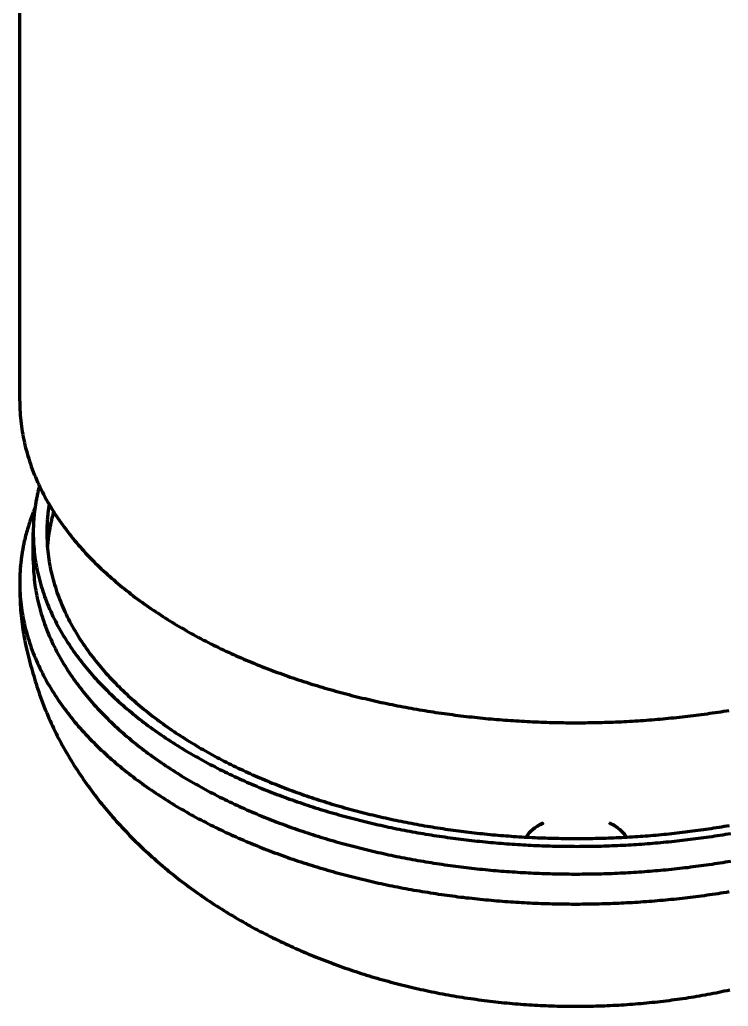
# Model space of a CAD drawing. Header units: millimetres. Extents: x 0 to 420, y 0 to 297.
# Drawn here: x 122.19 to 147.02, y 79.7 to 114.25 of the extents above; entities that cross this region are included whole.
import ezdxf

# ---------------------------------------------------------------- set-up
doc = ezdxf.new("R2010")
doc.units = ezdxf.units.MM
doc.layers.add('01-VISIBLE', color=7, linetype='CONTINUOUS', lineweight=70)

msp = doc.modelspace()

# ---------------------------------------------------------------- linework, layer by layer
at = {"layer": '01-VISIBLE'}
for p, q in [((122.192, 100.887), (122.192, 174.371)), ((122.667, 95.314), (122.667, 96.284))]:
    msp.add_line(p, q, dxfattribs=at)
for points in [[(122.192, 100.887), (122.193, 100.789), (122.195, 100.692), (122.199, 100.595), (122.204, 100.498), (122.21, 100.4), (122.218, 100.303), (122.228, 100.207), (122.239, 100.11), (122.251, 100.013), (122.265, 99.917), (122.28, 99.821), (122.296, 99.725), (122.314, 99.629), (122.333, 99.534), (122.354, 99.439), (122.376, 99.344), (122.399, 99.25), (122.424, 99.155), (122.45, 99.062), (122.477, 98.968), (122.506, 98.875), (122.536, 98.783), (122.567, 98.69), (122.599, 98.599), (122.633, 98.507), (122.667, 98.416), (122.703, 98.326), (122.74, 98.236), (122.778, 98.146), (122.818, 98.057), (122.858, 97.969), (122.9, 97.881), (122.942, 97.793), (122.986, 97.706), (123.031, 97.62), (123.077, 97.534), (123.123, 97.449), (123.171, 97.364), (123.22, 97.28), (123.27, 97.196), (123.32, 97.113), (123.372, 97.03), (123.424, 96.948), (123.477, 96.867), (123.531, 96.786), (123.586, 96.706), (123.642, 96.626), (123.699, 96.547), (123.756, 96.468), (123.815, 96.39), (123.874, 96.313), (123.933, 96.236), (123.994, 96.16), (124.055, 96.084), (124.117, 96.009), (124.18, 95.935), (124.243, 95.861), (124.307, 95.788), (124.371, 95.715), (124.437, 95.643), (124.502, 95.571), (124.569, 95.5), (124.636, 95.429), (124.704, 95.359), (124.772, 95.29), (124.841, 95.221), (124.91, 95.153), (124.98, 95.085), (125.051, 95.018), (125.122, 94.952), (125.193, 94.886), (125.265, 94.82), (125.338, 94.755), (125.41, 94.691), (125.484, 94.627), (125.558, 94.564), (125.632, 94.501), (125.707, 94.439), (125.782, 94.377), (125.858, 94.316), (125.934, 94.255), (126.01, 94.195), (126.087, 94.135), (126.165, 94.076), (126.242, 94.017), (126.32, 93.959), (126.399, 93.902), (126.478, 93.845), (126.557, 93.788), (126.636, 93.732), (126.716, 93.676), (126.796, 93.621), (126.877, 93.566), (126.958, 93.512), (127.039, 93.459), (127.12, 93.405), (127.202, 93.353), (127.284, 93.3), (127.366, 93.248), (127.449, 93.197), (127.532, 93.146), (127.615, 93.096), (127.699, 93.046), (127.782, 92.996), (127.866, 92.947), (127.951, 92.899), (128.035, 92.85), (128.12, 92.803), (128.205, 92.755), (128.29, 92.708), (128.376, 92.662), (128.462, 92.616), (128.548, 92.57), (128.634, 92.525), (128.72, 92.481), (128.807, 92.436), (128.894, 92.392), (128.981, 92.349), (129.068, 92.306), (129.156, 92.263), (129.243, 92.221), (129.331, 92.179), (129.419, 92.138), (129.507, 92.097), (129.596, 92.056), (129.685, 92.016), (129.773, 91.976), (129.862, 91.937), (129.951, 91.898), (130.041, 91.859), (130.13, 91.821), (130.22, 91.783), (130.31, 91.745), (130.4, 91.708), (130.49, 91.671), (130.58, 91.635), (130.67, 91.599), (130.761, 91.563), (130.852, 91.528), (130.943, 91.493), (131.034, 91.459), (131.125, 91.425), (131.216, 91.391), (131.307, 91.358), (131.399, 91.324), (131.491, 91.292), (131.582, 91.259), (131.674, 91.228), (131.766, 91.196), (131.858, 91.165), (131.951, 91.134), (132.043, 91.103), (132.136, 91.073), (132.228, 91.043), (132.321, 91.014), (132.414, 90.984), (132.507, 90.955), (132.6, 90.927), (132.693, 90.899), (132.786, 90.871), (132.879, 90.844), (132.973, 90.816), (133.066, 90.79), (133.16, 90.763), (133.254, 90.737), (133.348, 90.711), (133.442, 90.686), (133.536, 90.66), (133.63, 90.636), (133.724, 90.611), (133.818, 90.587), (133.912, 90.563), (134.007, 90.539), (134.101, 90.516), (134.196, 90.493), (134.291, 90.471), (134.385, 90.448), (134.48, 90.427), (134.575, 90.405), (134.67, 90.384), (134.765, 90.363), (134.86, 90.342), (134.955, 90.321), (135.05, 90.301), (135.146, 90.282), (135.241, 90.262), (135.337, 90.243), (135.432, 90.224), (135.528, 90.206), (135.623, 90.187), (135.719, 90.169), (135.814, 90.152), (135.91, 90.135), (136.006, 90.117), (136.102, 90.101), (136.198, 90.084), (136.294, 90.068), (136.39, 90.052), (136.486, 90.037), (136.582, 90.022), (136.678, 90.007), (136.774, 89.992), (136.871, 89.978), (136.967, 89.964), (137.063, 89.95), (137.16, 89.937), (137.256, 89.923), (137.353, 89.911), (137.449, 89.898), (137.546, 89.886), (137.642, 89.874), (137.739, 89.862), (137.835, 89.851), (137.932, 89.84), (138.029, 89.829), (138.125, 89.818), (138.222, 89.808), (138.319, 89.798), (138.416, 89.788), (138.513, 89.779), (138.61, 89.77), (138.707, 89.761), (138.804, 89.752), (138.9, 89.744), (138.997, 89.736), (139.094, 89.729), (139.192, 89.721), (139.289, 89.714), (139.386, 89.707), (139.483, 89.701), (139.58, 89.694), (139.677, 89.689), (139.774, 89.683), (139.871, 89.677), (139.968, 89.672), (140.066, 89.667), (140.163, 89.663), (140.26, 89.659), (140.357, 89.655), (140.455, 89.651), (140.552, 89.648), (140.649, 89.644), (140.746, 89.641), (140.844, 89.639), (140.941, 89.637), (141.038, 89.635), (141.135, 89.633), (141.233, 89.631), (141.33, 89.63), (141.427, 89.629), (141.525, 89.629), (141.622, 89.628), (141.719, 89.628), (141.817, 89.628), (141.914, 89.629), (142.011, 89.63), (142.109, 89.631), (142.206, 89.632), (142.303, 89.634), (142.401, 89.636), (142.498, 89.638), (142.595, 89.64), (142.692, 89.643), (142.79, 89.646), (142.887, 89.649), (142.984, 89.653), (143.081, 89.657), (143.179, 89.661), (143.276, 89.665), (143.373, 89.67), (143.47, 89.675), (143.567, 89.68), (143.665, 89.686), (143.762, 89.692), (143.859, 89.698), (143.956, 89.704), (144.053, 89.711), (144.15, 89.718), (144.247, 89.725), (144.344, 89.733), (144.441, 89.741), (144.538, 89.749), (144.635, 89.757), (144.732, 89.766), (144.829, 89.775), (144.926, 89.784), (145.023, 89.794), (145.119, 89.803), (145.216, 89.814), (145.313, 89.824), (145.41, 89.835), (145.506, 89.846), (145.603, 89.857), (145.7, 89.869), (145.796, 89.88), (145.893, 89.893), (145.989, 89.905), (146.086, 89.918), (146.182, 89.931), (146.279, 89.944), (146.375, 89.958), (146.471, 89.972), (146.568, 89.986), (146.664, 90), (146.76, 90.015), (146.856, 90.03), (146.952, 90.046), (147.048, 90.061)], [(122.88, 97.922), (122.87, 97.883), (122.86, 97.844), (122.85, 97.805), (122.841, 97.766), (122.832, 97.726), (122.823, 97.687), (122.814, 97.647), (122.806, 97.608), (122.798, 97.568), (122.79, 97.529), (122.782, 97.489), (122.775, 97.449), (122.767, 97.409), (122.76, 97.37), (122.754, 97.33), (122.747, 97.29), (122.741, 97.25), (122.735, 97.21), (122.729, 97.17), (122.724, 97.13), (122.718, 97.09), (122.713, 97.05), (122.709, 97.01), (122.704, 96.969), (122.7, 96.929), (122.696, 96.889), (122.692, 96.849), (122.689, 96.808), (122.686, 96.768), (122.683, 96.728), (122.68, 96.687), (122.678, 96.647), (122.675, 96.607), (122.673, 96.566), (122.672, 96.526), (122.67, 96.486), (122.669, 96.445), (122.668, 96.405), (122.668, 96.364), (122.667, 96.324), (122.667, 96.284)], [(122.728, 97.158), (122.712, 97.121), (122.697, 97.084), (122.682, 97.047), (122.668, 97.009), (122.653, 96.972), (122.639, 96.934), (122.625, 96.897), (122.611, 96.859), (122.597, 96.821), (122.584, 96.783), (122.57, 96.745), (122.557, 96.707), (122.545, 96.669), (122.532, 96.631), (122.52, 96.593), (122.507, 96.555), (122.495, 96.516), (122.484, 96.478), (122.472, 96.439), (122.461, 96.401), (122.45, 96.362), (122.439, 96.324), (122.428, 96.285), (122.418, 96.246), (122.408, 96.207), (122.398, 96.168), (122.388, 96.129), (122.378, 96.09), (122.369, 96.051), (122.36, 96.012), (122.351, 95.973), (122.342, 95.934), (122.334, 95.894), (122.326, 95.855), (122.318, 95.816), (122.31, 95.776), (122.303, 95.737), (122.296, 95.697), (122.289, 95.658), (122.282, 95.618), (122.275, 95.578), (122.269, 95.539), (122.263, 95.499), (122.257, 95.459), (122.252, 95.419), (122.247, 95.38), (122.242, 95.34), (122.237, 95.3), (122.232, 95.26), (122.228, 95.22), (122.224, 95.18), (122.22, 95.14), (122.216, 95.1), (122.213, 95.06), (122.21, 95.02), (122.207, 94.98), (122.204, 94.94), (122.202, 94.9), (122.2, 94.86), (122.198, 94.819), (122.197, 94.779), (122.195, 94.739), (122.194, 94.699), (122.193, 94.659), (122.193, 94.619), (122.192, 94.578), (122.192, 94.538)], [(123.222, 97.276), (123.215, 97.235), (123.209, 97.194), (123.203, 97.153), (123.198, 97.112), (123.192, 97.071), (123.187, 97.029), (123.182, 96.988), (123.178, 96.947), (123.173, 96.906), (123.169, 96.864), (123.166, 96.823), (123.162, 96.781), (123.159, 96.74), (123.156, 96.699), (123.153, 96.657), (123.151, 96.616), (123.149, 96.574), (123.147, 96.533), (123.146, 96.491), (123.144, 96.45), (123.143, 96.408), (123.143, 96.367), (123.142, 96.325), (123.142, 96.284)], [(123.379, 97.019), (123.368, 96.981), (123.358, 96.942), (123.347, 96.903), (123.337, 96.864), (123.328, 96.826), (123.318, 96.787), (123.309, 96.748), (123.3, 96.709), (123.291, 96.67), (123.283, 96.63), (123.274, 96.591), (123.266, 96.552), (123.259, 96.513), (123.251, 96.473), (123.244, 96.434), (123.237, 96.395), (123.23, 96.355), (123.223, 96.316), (123.217, 96.276), (123.211, 96.236), (123.205, 96.197), (123.2, 96.157), (123.194, 96.117), (123.189, 96.078), (123.185, 96.038), (123.18, 95.998), (123.176, 95.958), (123.172, 95.918), (123.168, 95.879), (123.164, 95.839), (123.161, 95.799)], [(122.667, 96.284), (122.668, 96.189), (122.67, 96.094), (122.673, 95.999), (122.678, 95.904), (122.685, 95.809), (122.693, 95.715), (122.702, 95.62), (122.712, 95.526), (122.724, 95.432), (122.738, 95.338), (122.753, 95.244), (122.769, 95.15), (122.786, 95.057), (122.805, 94.964), (122.825, 94.871), (122.846, 94.779), (122.869, 94.686), (122.893, 94.595), (122.919, 94.503), (122.945, 94.412), (122.973, 94.321), (123.002, 94.231), (123.033, 94.141), (123.064, 94.051), (123.097, 93.962), (123.131, 93.874), (123.166, 93.785), (123.202, 93.697), (123.239, 93.61), (123.278, 93.523), (123.317, 93.437), (123.358, 93.351), (123.399, 93.266), (123.442, 93.181), (123.485, 93.097), (123.53, 93.013), (123.576, 92.93), (123.622, 92.847), (123.67, 92.765), (123.718, 92.683), (123.768, 92.602), (123.818, 92.521), (123.869, 92.441), (123.921, 92.362), (123.974, 92.283), (124.027, 92.205), (124.082, 92.127), (124.137, 92.05), (124.193, 91.973), (124.25, 91.897), (124.308, 91.821), (124.366, 91.747), (124.425, 91.672), (124.485, 91.598), (124.545, 91.525), (124.606, 91.452), (124.668, 91.38), (124.73, 91.309), (124.793, 91.238), (124.857, 91.167), (124.921, 91.097), (124.986, 91.028), (125.052, 90.959), (125.118, 90.891), (125.184, 90.823), (125.251, 90.756), (125.319, 90.69), (125.387, 90.624), (125.456, 90.558), (125.525, 90.493), (125.595, 90.429), (125.665, 90.365), (125.736, 90.302), (125.807, 90.239), (125.879, 90.176), (125.951, 90.115), (126.023, 90.053), (126.096, 89.993), (126.17, 89.933), (126.244, 89.873), (126.318, 89.814), (126.392, 89.755), (126.467, 89.697), (126.543, 89.639), (126.619, 89.582), (126.695, 89.525), (126.771, 89.469), (126.848, 89.413), (126.925, 89.358), (127.003, 89.303), (127.081, 89.249), (127.159, 89.195), (127.238, 89.142), (127.316, 89.089), (127.396, 89.036), (127.475, 88.985), (127.555, 88.933), (127.635, 88.882), (127.715, 88.831), (127.796, 88.781), (127.877, 88.732), (127.958, 88.683), (128.04, 88.634), (128.121, 88.585), (128.203, 88.538), (128.286, 88.49), (128.368, 88.443), (128.451, 88.397), (128.534, 88.35), (128.617, 88.305), (128.7, 88.259), (128.784, 88.214), (128.868, 88.17), (128.952, 88.126), (129.036, 88.082), (129.121, 88.039), (129.206, 87.996), (129.291, 87.954), (129.376, 87.912), (129.461, 87.87), (129.547, 87.829), (129.632, 87.788), (129.718, 87.748), (129.804, 87.708), (129.891, 87.668), (129.977, 87.629), (130.064, 87.59), (130.15, 87.552), (130.237, 87.514), (130.325, 87.476), (130.412, 87.438), (130.499, 87.402), (130.587, 87.365), (130.675, 87.329), (130.763, 87.293), (130.851, 87.257), (130.939, 87.222), (131.027, 87.188), (131.116, 87.153), (131.204, 87.119), (131.293, 87.086), (131.382, 87.052), (131.471, 87.019), (131.56, 86.987), (131.65, 86.954), (131.739, 86.923), (131.829, 86.891), (131.918, 86.86), (132.008, 86.829), (132.098, 86.798), (132.188, 86.768), (132.278, 86.738), (132.368, 86.709), (132.459, 86.68), (132.549, 86.651), (132.64, 86.623), (132.73, 86.594), (132.821, 86.567), (132.912, 86.539), (133.003, 86.512), (133.094, 86.485), (133.185, 86.459), (133.277, 86.433), (133.368, 86.407), (133.459, 86.381), (133.551, 86.356), (133.643, 86.331), (133.734, 86.307), (133.826, 86.282), (133.918, 86.258), (134.01, 86.235), (134.102, 86.211), (134.194, 86.189), (134.286, 86.166), (134.379, 86.143), (134.471, 86.121), (134.563, 86.1), (134.656, 86.078), (134.748, 86.057), (134.841, 86.036), (134.934, 86.016), (135.027, 85.996), (135.119, 85.976), (135.212, 85.956), (135.305, 85.937), (135.398, 85.918), (135.491, 85.899), (135.584, 85.881), (135.678, 85.863), (135.771, 85.845), (135.864, 85.828), (135.958, 85.81), (136.051, 85.793), (136.145, 85.777), (136.238, 85.761), (136.332, 85.744), (136.425, 85.729), (136.519, 85.713), (136.613, 85.698), (136.706, 85.683), (136.8, 85.669), (136.894, 85.655), (136.988, 85.641), (137.082, 85.627), (137.176, 85.613), (137.27, 85.6), (137.364, 85.587), (137.458, 85.575), (137.552, 85.563), (137.647, 85.551), (137.741, 85.539), (137.835, 85.528), (137.929, 85.516), (138.024, 85.506), (138.118, 85.495), (138.212, 85.485), (138.307, 85.475), (138.401, 85.465), (138.496, 85.456), (138.59, 85.446), (138.685, 85.438), (138.779, 85.429), (138.874, 85.421), (138.968, 85.413), (139.063, 85.405), (139.158, 85.397), (139.252, 85.39), (139.347, 85.383), (139.442, 85.377), (139.537, 85.37), (139.631, 85.364), (139.726, 85.358), (139.821, 85.353), (139.916, 85.347), (140.01, 85.342), (140.105, 85.338), (140.2, 85.333), (140.295, 85.329), (140.39, 85.325), (140.485, 85.322), (140.58, 85.318), (140.674, 85.315), (140.769, 85.312), (140.864, 85.31), (140.959, 85.308), (141.054, 85.306), (141.149, 85.304), (141.244, 85.303), (141.339, 85.301), (141.434, 85.3), (141.529, 85.3), (141.624, 85.3), (141.719, 85.299), (141.814, 85.3), (141.909, 85.3), (142.004, 85.301), (142.098, 85.302), (142.193, 85.303), (142.288, 85.305), (142.383, 85.307), (142.478, 85.309), (142.573, 85.311), (142.668, 85.314), (142.763, 85.317), (142.858, 85.32), (142.953, 85.324), (143.048, 85.327), (143.142, 85.331), (143.237, 85.336), (143.332, 85.34), (143.427, 85.345), (143.522, 85.35), (143.616, 85.356), (143.711, 85.362), (143.806, 85.367), (143.901, 85.374), (143.995, 85.38), (144.09, 85.387), (144.185, 85.394), (144.279, 85.402), (144.374, 85.409), (144.469, 85.417), (144.563, 85.425), (144.658, 85.434), (144.752, 85.443), (144.847, 85.452), (144.941, 85.461), (145.036, 85.47), (145.13, 85.48), (145.225, 85.49), (145.319, 85.501), (145.413, 85.512), (145.508, 85.523), (145.602, 85.534), (145.696, 85.546), (145.79, 85.557), (145.885, 85.57), (145.979, 85.582), (146.073, 85.595), (146.167, 85.608), (146.261, 85.621), (146.355, 85.634), (146.449, 85.648), (146.543, 85.662), (146.636, 85.677), (146.73, 85.692), (146.824, 85.707), (146.918, 85.722), (147.011, 85.738), (147.105, 85.753)], [(123.142, 96.284), (123.143, 96.191), (123.145, 96.098), (123.148, 96.006), (123.153, 95.913), (123.159, 95.821), (123.167, 95.729), (123.176, 95.637), (123.186, 95.545), (123.198, 95.453), (123.211, 95.361), (123.225, 95.27), (123.241, 95.179), (123.258, 95.088), (123.276, 94.997), (123.296, 94.906), (123.317, 94.816), (123.339, 94.726), (123.363, 94.637), (123.387, 94.548), (123.413, 94.459), (123.441, 94.37), (123.469, 94.282), (123.498, 94.194), (123.529, 94.107), (123.561, 94.02), (123.594, 93.934), (123.628, 93.848), (123.664, 93.762), (123.7, 93.677), (123.737, 93.592), (123.776, 93.508), (123.815, 93.424), (123.856, 93.341), (123.897, 93.258), (123.94, 93.176), (123.984, 93.095), (124.028, 93.013), (124.073, 92.933), (124.12, 92.853), (124.167, 92.773), (124.215, 92.694), (124.264, 92.615), (124.314, 92.537), (124.365, 92.46), (124.416, 92.383), (124.469, 92.307), (124.522, 92.231), (124.575, 92.155), (124.63, 92.081), (124.686, 92.007), (124.742, 91.933), (124.798, 91.86), (124.856, 91.787), (124.914, 91.715), (124.973, 91.644), (125.033, 91.573), (125.093, 91.503), (125.154, 91.433), (125.215, 91.364), (125.277, 91.295), (125.34, 91.227), (125.403, 91.159), (125.467, 91.092), (125.531, 91.026), (125.596, 90.96), (125.662, 90.894), (125.728, 90.829), (125.794, 90.765), (125.861, 90.701), (125.929, 90.638), (125.997, 90.575), (126.065, 90.513), (126.134, 90.451), (126.204, 90.39), (126.274, 90.329), (126.344, 90.269), (126.415, 90.209), (126.486, 90.15), (126.557, 90.091), (126.629, 90.033), (126.702, 89.975), (126.774, 89.918), (126.848, 89.861), (126.921, 89.805), (126.995, 89.749), (127.069, 89.694), (127.144, 89.639), (127.219, 89.585), (127.294, 89.531), (127.37, 89.477), (127.446, 89.424), (127.522, 89.372), (127.598, 89.32), (127.675, 89.268), (127.753, 89.217), (127.83, 89.167), (127.908, 89.117), (127.986, 89.067), (128.064, 89.018), (128.143, 88.969), (128.222, 88.92), (128.301, 88.872), (128.38, 88.825), (128.46, 88.778), (128.54, 88.731), (128.62, 88.685), (128.701, 88.639), (128.781, 88.593), (128.862, 88.548), (128.943, 88.504), (129.025, 88.46), (129.106, 88.416), (129.188, 88.373), (129.27, 88.33), (129.352, 88.287), (129.435, 88.245), (129.517, 88.203), (129.6, 88.162), (129.683, 88.121), (129.766, 88.08), (129.85, 88.04), (129.933, 88), (130.017, 87.961), (130.101, 87.922), (130.185, 87.883), (130.27, 87.845), (130.354, 87.807), (130.439, 87.77), (130.523, 87.732), (130.608, 87.696), (130.693, 87.659), (130.779, 87.623), (130.864, 87.588), (130.95, 87.552), (131.035, 87.517), (131.121, 87.483), (131.207, 87.449), (131.294, 87.415), (131.38, 87.381), (131.466, 87.348), (131.553, 87.315), (131.639, 87.283), (131.726, 87.251), (131.813, 87.219), (131.9, 87.187), (131.988, 87.156), (132.075, 87.125), (132.162, 87.095), (132.25, 87.065), (132.337, 87.035), (132.425, 87.006), (132.513, 86.977), (132.601, 86.948), (132.689, 86.92), (132.777, 86.892), (132.866, 86.864), (132.954, 86.836), (133.043, 86.809), (133.131, 86.782), (133.22, 86.756), (133.309, 86.73), (133.398, 86.704), (133.487, 86.678), (133.576, 86.653), (133.665, 86.628), (133.754, 86.604), (133.844, 86.58), (133.933, 86.556), (134.022, 86.532), (134.112, 86.509), (134.202, 86.486), (134.291, 86.463), (134.381, 86.441), (134.471, 86.418), (134.561, 86.397), (134.651, 86.375), (134.741, 86.354), (134.832, 86.333), (134.922, 86.313), (135.012, 86.292), (135.102, 86.272), (135.193, 86.253), (135.283, 86.233), (135.374, 86.214), (135.465, 86.195), (135.555, 86.177), (135.646, 86.159), (135.737, 86.141), (135.828, 86.123), (135.919, 86.106), (136.01, 86.089), (136.101, 86.072), (136.192, 86.055), (136.283, 86.039), (136.374, 86.023), (136.465, 86.008), (136.557, 85.992), (136.648, 85.977), (136.74, 85.962), (136.831, 85.948), (136.922, 85.934), (137.014, 85.92), (137.106, 85.906), (137.197, 85.893), (137.289, 85.88), (137.38, 85.867), (137.472, 85.855), (137.564, 85.842), (137.656, 85.83), (137.748, 85.819), (137.839, 85.807), (137.931, 85.796), (138.023, 85.785), (138.115, 85.775), (138.207, 85.764), (138.299, 85.754), (138.391, 85.745), (138.483, 85.735), (138.576, 85.726), (138.668, 85.717), (138.76, 85.708), (138.852, 85.7), (138.944, 85.692), (139.036, 85.684), (139.129, 85.676), (139.221, 85.669), (139.313, 85.662), (139.406, 85.655), (139.498, 85.649), (139.59, 85.643), (139.683, 85.637), (139.775, 85.631), (139.868, 85.626), (139.96, 85.621), (140.052, 85.616), (140.145, 85.611), (140.237, 85.607), (140.33, 85.603), (140.422, 85.599), (140.515, 85.595), (140.607, 85.592), (140.7, 85.589), (140.792, 85.586), (140.885, 85.584), (140.978, 85.582), (141.07, 85.58), (141.163, 85.578), (141.255, 85.577), (141.348, 85.576), (141.44, 85.575), (141.533, 85.574), (141.625, 85.574), (141.718, 85.574), (141.811, 85.574), (141.903, 85.574), (141.996, 85.575), (142.088, 85.576), (142.181, 85.577), (142.273, 85.579), (142.366, 85.581), (142.459, 85.583), (142.551, 85.585), (142.644, 85.588), (142.736, 85.591), (142.829, 85.594), (142.921, 85.597), (143.014, 85.601), (143.106, 85.605), (143.199, 85.609), (143.291, 85.614), (143.384, 85.618), (143.476, 85.623), (143.568, 85.629), (143.661, 85.634), (143.753, 85.64), (143.846, 85.646), (143.938, 85.653), (144.03, 85.659), (144.123, 85.666), (144.215, 85.673), (144.307, 85.681), (144.399, 85.688), (144.492, 85.696), (144.584, 85.705), (144.676, 85.713), (144.768, 85.722), (144.86, 85.731), (144.952, 85.74), (145.044, 85.75), (145.136, 85.76), (145.229, 85.77), (145.32, 85.781), (145.412, 85.791), (145.504, 85.802), (145.596, 85.814), (145.688, 85.825), (145.78, 85.837), (145.872, 85.849), (145.963, 85.862), (146.055, 85.874), (146.147, 85.887), (146.238, 85.9), (146.33, 85.914), (146.422, 85.928), (146.513, 85.942), (146.604, 85.956), (146.696, 85.971), (146.787, 85.986), (146.879, 86.001), (146.97, 86.016), (147.061, 86.032)], [(122.667, 95.314), (122.668, 95.219), (122.67, 95.124), (122.673, 95.029), (122.678, 94.934), (122.685, 94.84), (122.693, 94.745), (122.702, 94.651), (122.712, 94.556), (122.724, 94.462), (122.738, 94.368), (122.753, 94.274), (122.769, 94.181), (122.786, 94.087), (122.805, 93.994), (122.825, 93.902), (122.846, 93.809), (122.869, 93.717), (122.893, 93.625), (122.919, 93.534), (122.945, 93.442), (122.973, 93.352), (123.002, 93.261), (123.033, 93.171), (123.064, 93.082), (123.097, 92.993), (123.131, 92.904), (123.166, 92.816), (123.202, 92.728), (123.239, 92.641), (123.278, 92.554), (123.317, 92.467), (123.358, 92.382), (123.399, 92.296), (123.442, 92.211), (123.485, 92.127), (123.53, 92.043), (123.576, 91.96), (123.622, 91.877), (123.67, 91.795), (123.718, 91.713), (123.768, 91.632), (123.818, 91.552), (123.869, 91.472), (123.921, 91.392), (123.974, 91.313), (124.027, 91.235), (124.082, 91.157), (124.137, 91.08), (124.193, 91.003), (124.25, 90.927), (124.308, 90.852), (124.366, 90.777), (124.425, 90.703), (124.485, 90.629), (124.545, 90.556), (124.606, 90.483), (124.668, 90.411), (124.73, 90.339), (124.793, 90.268), (124.857, 90.198), (124.921, 90.128), (124.986, 90.059), (125.052, 89.99), (125.118, 89.922), (125.184, 89.854), (125.251, 89.787), (125.319, 89.72), (125.387, 89.654), (125.456, 89.589), (125.525, 89.524), (125.595, 89.459), (125.665, 89.395), (125.736, 89.332), (125.807, 89.269), (125.879, 89.207), (125.951, 89.145), (126.023, 89.084), (126.096, 89.023), (126.17, 88.963), (126.244, 88.903), (126.318, 88.844), (126.392, 88.785), (126.467, 88.727), (126.543, 88.669), (126.619, 88.612), (126.695, 88.556), (126.771, 88.499), (126.848, 88.444), (126.925, 88.388), (127.003, 88.334), (127.081, 88.279), (127.159, 88.225), (127.238, 88.172), (127.316, 88.119), (127.396, 88.067), (127.475, 88.015), (127.555, 87.963), (127.635, 87.912), (127.715, 87.862), (127.796, 87.812), (127.877, 87.762), (127.958, 87.713), (128.04, 87.664), (128.121, 87.616), (128.203, 87.568), (128.286, 87.521), (128.368, 87.474), (128.451, 87.427), (128.534, 87.381), (128.617, 87.335), (128.7, 87.29), (128.784, 87.245), (128.868, 87.2), (128.952, 87.156), (129.036, 87.113), (129.121, 87.069), (129.206, 87.027), (129.291, 86.984), (129.376, 86.942), (129.461, 86.901), (129.547, 86.859), (129.632, 86.819), (129.718, 86.778), (129.804, 86.738), (129.891, 86.699), (129.977, 86.659), (130.064, 86.62), (130.15, 86.582), (130.237, 86.544), (130.325, 86.506), (130.412, 86.469), (130.499, 86.432), (130.587, 86.395), (130.675, 86.359), (130.763, 86.323), (130.851, 86.288), (130.939, 86.253), (131.027, 86.218), (131.116, 86.184), (131.204, 86.15), (131.293, 86.116), (131.382, 86.083), (131.471, 86.05), (131.56, 86.017), (131.65, 85.985), (131.739, 85.953), (131.829, 85.921), (131.918, 85.89), (132.008, 85.859), (132.098, 85.829), (132.188, 85.799), (132.278, 85.769), (132.368, 85.739), (132.459, 85.71), (132.549, 85.681), (132.64, 85.653), (132.73, 85.625), (132.821, 85.597), (132.912, 85.57), (133.003, 85.542), (133.094, 85.516), (133.185, 85.489), (133.277, 85.463), (133.368, 85.437), (133.459, 85.412), (133.551, 85.386), (133.643, 85.361), (133.734, 85.337), (133.826, 85.313), (133.918, 85.289), (134.01, 85.265), (134.102, 85.242), (134.194, 85.219), (134.286, 85.196), (134.379, 85.174), (134.471, 85.152), (134.563, 85.13), (134.656, 85.109), (134.748, 85.088), (134.841, 85.067), (134.934, 85.046), (135.027, 85.026), (135.119, 85.006), (135.212, 84.987), (135.305, 84.967), (135.398, 84.948), (135.491, 84.93), (135.584, 84.911), (135.678, 84.893), (135.771, 84.875), (135.864, 84.858), (135.958, 84.841), (136.051, 84.824), (136.145, 84.807), (136.238, 84.791), (136.332, 84.775), (136.425, 84.759), (136.519, 84.744), (136.613, 84.729), (136.706, 84.714), (136.8, 84.699), (136.894, 84.685), (136.988, 84.671), (137.082, 84.657), (137.176, 84.644), (137.27, 84.631), (137.364, 84.618), (137.458, 84.605), (137.552, 84.593), (137.647, 84.581), (137.741, 84.569), (137.835, 84.558), (137.929, 84.547), (138.024, 84.536), (138.118, 84.525), (138.212, 84.515), (138.307, 84.505), (138.401, 84.495), (138.496, 84.486), (138.59, 84.477), (138.685, 84.468), (138.779, 84.459), (138.874, 84.451), (138.968, 84.443), (139.063, 84.435), (139.158, 84.428), (139.252, 84.421), (139.347, 84.414), (139.442, 84.407), (139.537, 84.401), (139.631, 84.395), (139.726, 84.389), (139.821, 84.383), (139.916, 84.378), (140.01, 84.373), (140.105, 84.368), (140.2, 84.364), (140.295, 84.36), (140.39, 84.356), (140.485, 84.352), (140.58, 84.349), (140.674, 84.346), (140.769, 84.343), (140.864, 84.34), (140.959, 84.338), (141.054, 84.336), (141.149, 84.334), (141.244, 84.333), (141.339, 84.332), (141.434, 84.331), (141.529, 84.33), (141.624, 84.33), (141.719, 84.33), (141.814, 84.33), (141.909, 84.331), (142.004, 84.331), (142.098, 84.332), (142.193, 84.334), (142.288, 84.335), (142.383, 84.337), (142.478, 84.339), (142.573, 84.342), (142.668, 84.344), (142.763, 84.347), (142.858, 84.351), (142.953, 84.354), (143.048, 84.358), (143.142, 84.362), (143.237, 84.366), (143.332, 84.371), (143.427, 84.376), (143.522, 84.381), (143.616, 84.386), (143.711, 84.392), (143.806, 84.398), (143.901, 84.404), (143.995, 84.411), (144.09, 84.417), (144.185, 84.425), (144.279, 84.432), (144.374, 84.44), (144.469, 84.448), (144.563, 84.456), (144.658, 84.464), (144.752, 84.473), (144.847, 84.482), (144.941, 84.491), (145.036, 84.501), (145.13, 84.511), (145.225, 84.521), (145.319, 84.531), (145.413, 84.542), (145.508, 84.553), (145.602, 84.564), (145.696, 84.576), (145.79, 84.588), (145.885, 84.6), (145.979, 84.612), (146.073, 84.625), (146.167, 84.638), (146.261, 84.651), (146.355, 84.665), (146.449, 84.679), (146.543, 84.693), (146.636, 84.707), (146.73, 84.722), (146.824, 84.737), (146.918, 84.752), (147.011, 84.768), (147.105, 84.784)], [(122.192, 94.538), (122.193, 94.441), (122.195, 94.344), (122.199, 94.246), (122.204, 94.149), (122.21, 94.052), (122.218, 93.955), (122.228, 93.858), (122.239, 93.762), (122.251, 93.665), (122.265, 93.569), (122.28, 93.473), (122.296, 93.377), (122.314, 93.281), (122.333, 93.186), (122.354, 93.091), (122.376, 92.996), (122.399, 92.901), (122.424, 92.807), (122.45, 92.713), (122.477, 92.62), (122.506, 92.527), (122.536, 92.434), (122.567, 92.342), (122.599, 92.25), (122.633, 92.159), (122.667, 92.068), (122.703, 91.978), (122.74, 91.888), (122.778, 91.798), (122.818, 91.709), (122.858, 91.621), (122.9, 91.533), (122.942, 91.445), (122.986, 91.358), (123.031, 91.272), (123.077, 91.186), (123.123, 91.101), (123.171, 91.016), (123.22, 90.932), (123.27, 90.848), (123.32, 90.765), (123.372, 90.682), (123.424, 90.6), (123.477, 90.519), (123.531, 90.438), (123.586, 90.358), (123.642, 90.278), (123.699, 90.199), (123.756, 90.12), (123.815, 90.042), (123.874, 89.965), (123.933, 89.888), (123.994, 89.812), (124.055, 89.736), (124.117, 89.661), (124.18, 89.587), (124.243, 89.513), (124.307, 89.439), (124.371, 89.367), (124.437, 89.294), (124.502, 89.223), (124.569, 89.152), (124.636, 89.081), (124.704, 89.011), (124.772, 88.942), (124.841, 88.873), (124.91, 88.805), (124.98, 88.737), (125.051, 88.67), (125.122, 88.603), (125.193, 88.537), (125.265, 88.472), (125.338, 88.407), (125.41, 88.343), (125.484, 88.279), (125.558, 88.215), (125.632, 88.153), (125.707, 88.09), (125.782, 88.029), (125.858, 87.967), (125.934, 87.907), (126.01, 87.847), (126.087, 87.787), (126.165, 87.728), (126.242, 87.669), (126.32, 87.611), (126.399, 87.553), (126.478, 87.496), (126.557, 87.44), (126.636, 87.384), (126.716, 87.328), (126.796, 87.273), (126.877, 87.218), (126.958, 87.164), (127.039, 87.11), (127.12, 87.057), (127.202, 87.004), (127.284, 86.952), (127.366, 86.9), (127.449, 86.849), (127.532, 86.798), (127.615, 86.747), (127.699, 86.697), (127.782, 86.648), (127.866, 86.599), (127.951, 86.55), (128.035, 86.502), (128.12, 86.454), (128.205, 86.407), (128.29, 86.36), (128.376, 86.314), (128.462, 86.268), (128.548, 86.222), (128.634, 86.177), (128.72, 86.132), (128.807, 86.088), (128.894, 86.044), (128.981, 86.001), (129.068, 85.958), (129.156, 85.915), (129.243, 85.873), (129.331, 85.831), (129.419, 85.789), (129.507, 85.748), (129.596, 85.708), (129.685, 85.668), (129.773, 85.628), (129.862, 85.588), (129.951, 85.549), (130.041, 85.511), (130.13, 85.472), (130.22, 85.434), (130.31, 85.397), (130.4, 85.36), (130.49, 85.323), (130.58, 85.287), (130.67, 85.251), (130.761, 85.215), (130.852, 85.18), (130.943, 85.145), (131.034, 85.111), (131.125, 85.076), (131.216, 85.043), (131.307, 85.009), (131.399, 84.976), (131.491, 84.944), (131.582, 84.911), (131.674, 84.879), (131.766, 84.848), (131.858, 84.816), (131.951, 84.785), (132.043, 84.755), (132.136, 84.725), (132.228, 84.695), (132.321, 84.665), (132.414, 84.636), (132.507, 84.607), (132.6, 84.579), (132.693, 84.551), (132.786, 84.523), (132.879, 84.495), (132.973, 84.468), (133.066, 84.441), (133.16, 84.415), (133.254, 84.389), (133.348, 84.363), (133.442, 84.337), (133.536, 84.312), (133.63, 84.287), (133.724, 84.263), (133.818, 84.239), (133.912, 84.215), (134.007, 84.191), (134.101, 84.168), (134.196, 84.145), (134.291, 84.122), (134.385, 84.1), (134.48, 84.078), (134.575, 84.057), (134.67, 84.035), (134.765, 84.014), (134.86, 83.994), (134.955, 83.973), (135.05, 83.953), (135.146, 83.933), (135.241, 83.914), (135.337, 83.895), (135.432, 83.876), (135.528, 83.857), (135.623, 83.839), (135.719, 83.821), (135.814, 83.804), (135.91, 83.786), (136.006, 83.769), (136.102, 83.753), (136.198, 83.736), (136.294, 83.72), (136.39, 83.704), (136.486, 83.689), (136.582, 83.673), (136.678, 83.659), (136.774, 83.644), (136.871, 83.63), (136.967, 83.616), (137.063, 83.602), (137.16, 83.588), (137.256, 83.575), (137.353, 83.562), (137.449, 83.55), (137.546, 83.537), (137.642, 83.525), (137.739, 83.514), (137.835, 83.502), (137.932, 83.491), (138.029, 83.48), (138.125, 83.47), (138.222, 83.46), (138.319, 83.45), (138.416, 83.44), (138.513, 83.431), (138.61, 83.422), (138.707, 83.413), (138.804, 83.404), (138.9, 83.396), (138.997, 83.388), (139.094, 83.38), (139.192, 83.373), (139.289, 83.366), (139.386, 83.359), (139.483, 83.352), (139.58, 83.346), (139.677, 83.34), (139.774, 83.335), (139.871, 83.329), (139.968, 83.324), (140.066, 83.319), (140.163, 83.315), (140.26, 83.31), (140.357, 83.306), (140.455, 83.303), (140.552, 83.299), (140.649, 83.296), (140.746, 83.293), (140.844, 83.291), (140.941, 83.288), (141.038, 83.286), (141.135, 83.285), (141.233, 83.283), (141.33, 83.282), (141.427, 83.281), (141.525, 83.28), (141.622, 83.28), (141.719, 83.28), (141.817, 83.28), (141.914, 83.281), (142.011, 83.281), (142.109, 83.283), (142.206, 83.284), (142.303, 83.286), (142.401, 83.287), (142.498, 83.29), (142.595, 83.292), (142.692, 83.295), (142.79, 83.298), (142.887, 83.301), (142.984, 83.305), (143.081, 83.309), (143.179, 83.313), (143.276, 83.317), (143.373, 83.322), (143.47, 83.327), (143.567, 83.332), (143.665, 83.338), (143.762, 83.344), (143.859, 83.35), (143.956, 83.356), (144.053, 83.363), (144.15, 83.37), (144.247, 83.377), (144.344, 83.385), (144.441, 83.392), (144.538, 83.401), (144.635, 83.409), (144.732, 83.418), (144.829, 83.427), (144.926, 83.436), (145.023, 83.445), (145.119, 83.455), (145.216, 83.465), (145.313, 83.476), (145.41, 83.486), (145.506, 83.497), (145.603, 83.509), (145.7, 83.52), (145.796, 83.532), (145.893, 83.544), (145.989, 83.557), (146.086, 83.569), (146.182, 83.583), (146.279, 83.596), (146.375, 83.609), (146.471, 83.623), (146.568, 83.638), (146.664, 83.652), (146.76, 83.667), (146.856, 83.682), (146.952, 83.697), (147.048, 83.713)], [(122.193, 94.462), (122.193, 94.364), (122.194, 94.266), (122.196, 94.168), (122.198, 94.069), (122.202, 93.971), (122.206, 93.873), (122.21, 93.775), (122.216, 93.676), (122.223, 93.578), (122.231, 93.48), (122.24, 93.383), (122.25, 93.285), (122.261, 93.187), (122.273, 93.089), (122.286, 92.992), (122.3, 92.895), (122.315, 92.798), (122.332, 92.701), (122.349, 92.604), (122.368, 92.507), (122.388, 92.411), (122.408, 92.315), (122.43, 92.219), (122.452, 92.123), (122.475, 92.028), (122.499, 91.932), (122.524, 91.837), (122.549, 91.742), (122.574, 91.647), (122.6, 91.552), (122.627, 91.458), (122.653, 91.363), (122.681, 91.269), (122.709, 91.175), (122.738, 91.081), (122.767, 90.987), (122.797, 90.893), (122.827, 90.8), (122.858, 90.706), (122.89, 90.613), (122.923, 90.521), (122.957, 90.428), (122.992, 90.336), (123.027, 90.245), (123.064, 90.153), (123.101, 90.062), (123.138, 89.971), (123.175, 89.881), (123.214, 89.79), (123.254, 89.7), (123.295, 89.611), (123.336, 89.522), (123.378, 89.433), (123.421, 89.344), (123.465, 89.256), (123.509, 89.168), (123.554, 89.081), (123.6, 88.994), (123.646, 88.907), (123.693, 88.821), (123.741, 88.735), (123.789, 88.65), (123.839, 88.565), (123.888, 88.48), (123.939, 88.395), (123.99, 88.311), (124.041, 88.228), (124.094, 88.144), (124.147, 88.062), (124.2, 87.979), (124.254, 87.897), (124.309, 87.815), (124.364, 87.734), (124.419, 87.653), (124.476, 87.572), (124.532, 87.492), (124.59, 87.412), (124.647, 87.332), (124.706, 87.253), (124.764, 87.174), (124.824, 87.096), (124.884, 87.018), (124.944, 86.94), (125.005, 86.863), (125.066, 86.786), (125.128, 86.71), (125.19, 86.634), (125.253, 86.558), (125.316, 86.483), (125.38, 86.408), (125.445, 86.334), (125.509, 86.26), (125.575, 86.186), (125.64, 86.113), (125.706, 86.041), (125.773, 85.968), (125.84, 85.896), (125.908, 85.825), (125.976, 85.754), (126.044, 85.683), (126.113, 85.613), (126.182, 85.544), (126.252, 85.474), (126.322, 85.405), (126.393, 85.337), (126.464, 85.269), (126.535, 85.201), (126.607, 85.134), (126.679, 85.068), (126.752, 85.001), (126.825, 84.935), (126.898, 84.87), (126.972, 84.805), (127.046, 84.741), (127.121, 84.676), (127.195, 84.613), (127.271, 84.549), (127.346, 84.487), (127.422, 84.424), (127.499, 84.362), (127.575, 84.301), (127.652, 84.24), (127.73, 84.179), (127.807, 84.119), (127.885, 84.059), (127.964, 84), (128.042, 83.941), (128.121, 83.882), (128.201, 83.824), (128.28, 83.766), (128.36, 83.709), (128.44, 83.652), (128.521, 83.596), (128.602, 83.54), (128.683, 83.484), (128.764, 83.429), (128.846, 83.374), (128.928, 83.32), (129.01, 83.266), (129.092, 83.213), (129.175, 83.16), (129.258, 83.107), (129.342, 83.055), (129.425, 83.003), (129.509, 82.952), (129.593, 82.901), (129.677, 82.85), (129.762, 82.8), (129.847, 82.751), (129.932, 82.701), (130.017, 82.653), (130.103, 82.604), (130.189, 82.556), (130.275, 82.509), (130.361, 82.462), (130.447, 82.415), (130.534, 82.368), (130.621, 82.323), (130.708, 82.277), (130.796, 82.232), (130.883, 82.187), (130.971, 82.143), (131.059, 82.099), (131.147, 82.056), (131.236, 82.013), (131.324, 81.97), (131.413, 81.928), (131.502, 81.886), (131.591, 81.845), (131.68, 81.804), (131.77, 81.763), (131.86, 81.723), (131.95, 81.684), (132.04, 81.644), (132.13, 81.605), (132.221, 81.567), (132.311, 81.529), (132.402, 81.491), (132.493, 81.454), (132.584, 81.417), (132.675, 81.381), (132.767, 81.344), (132.858, 81.309), (132.95, 81.274), (133.042, 81.239), (133.134, 81.204), (133.226, 81.17), (133.319, 81.137), (133.411, 81.103), (133.504, 81.07), (133.597, 81.038), (133.69, 81.006), (133.783, 80.974), (133.876, 80.943), (133.969, 80.912), (134.063, 80.882), (134.156, 80.852), (134.25, 80.822), (134.344, 80.793), (134.438, 80.764), (134.532, 80.735), (134.626, 80.707), (134.721, 80.68), (134.815, 80.652), (134.91, 80.625), (135.004, 80.599), (135.099, 80.573), (135.194, 80.547), (135.289, 80.522), (135.384, 80.497), (135.479, 80.472), (135.574, 80.448), (135.67, 80.424), (135.765, 80.401), (135.861, 80.378), (135.957, 80.355), (136.052, 80.333), (136.148, 80.311), (136.244, 80.29), (136.34, 80.269), (136.436, 80.248), (136.532, 80.228), (136.629, 80.208), (136.725, 80.188), (136.821, 80.169), (136.918, 80.151), (137.015, 80.132), (137.111, 80.114), (137.208, 80.097), (137.305, 80.079), (137.402, 80.063), (137.498, 80.046), (137.595, 80.03), (137.692, 80.014), (137.79, 79.999), (137.887, 79.984), (137.984, 79.97), (138.081, 79.955), (138.179, 79.942), (138.276, 79.928), (138.373, 79.915), (138.471, 79.903), (138.568, 79.89), (138.666, 79.879), (138.764, 79.867), (138.861, 79.856), (138.959, 79.845), (139.057, 79.835), (139.155, 79.825), (139.252, 79.815), (139.35, 79.806), (139.448, 79.797), (139.546, 79.789), (139.644, 79.781), (139.742, 79.773), (139.84, 79.766), (139.938, 79.759), (140.036, 79.753), (140.134, 79.746), (140.233, 79.741), (140.331, 79.735), (140.429, 79.73), (140.527, 79.725), (140.625, 79.721), (140.724, 79.717), (140.822, 79.714), (140.92, 79.711), (141.018, 79.708), (141.117, 79.705), (141.215, 79.703), (141.313, 79.702), (141.412, 79.701), (141.51, 79.7), (141.608, 79.699), (141.706, 79.699), (141.805, 79.699), (141.903, 79.7), (142.001, 79.701), (142.1, 79.702), (142.198, 79.704), (142.296, 79.706), (142.394, 79.709), (142.493, 79.711), (142.591, 79.715), (142.689, 79.718), (142.787, 79.722), (142.886, 79.727), (142.984, 79.732), (143.082, 79.737), (143.18, 79.742), (143.278, 79.748), (143.376, 79.754), (143.474, 79.761), (143.573, 79.768), (143.671, 79.776), (143.769, 79.783), (143.867, 79.791), (143.964, 79.8), (144.062, 79.809), (144.16, 79.818), (144.258, 79.828), (144.356, 79.838), (144.454, 79.848), (144.551, 79.859), (144.649, 79.87), (144.747, 79.882), (144.844, 79.894), (144.942, 79.906), (145.039, 79.919), (145.137, 79.932), (145.234, 79.946), (145.331, 79.96), (145.429, 79.974), (145.526, 79.988), (145.623, 80.004), (145.72, 80.019), (145.817, 80.035), (145.914, 80.051), (146.011, 80.067), (146.108, 80.084), (146.205, 80.102), (146.301, 80.119), (146.398, 80.137), (146.494, 80.156), (146.591, 80.175), (146.687, 80.194), (146.784, 80.214), (146.88, 80.234), (146.976, 80.254), (147.072, 80.275)], [(140.54, 86.12), (140.503, 86.103), (140.466, 86.085), (140.43, 86.066), (140.393, 86.048), (140.394, 86.045), (140.433, 86.062), (140.469, 86.077), (140.507, 86.094), (140.527, 86.102), (140.493, 86.085), (140.455, 86.068), (140.412, 86.048), (140.379, 86.033), (140.343, 86.016), (140.309, 85.994), (140.275, 85.971), (140.241, 85.948), (140.209, 85.923), (140.177, 85.898), (140.145, 85.871), (140.115, 85.844), (140.086, 85.815), (140.057, 85.786), (140.03, 85.755), (140.004, 85.723), (139.98, 85.691), (139.957, 85.657), (139.935, 85.622)], [(139.941, 85.622), (139.962, 85.657), (139.985, 85.692), (140.01, 85.725), (140.036, 85.758), (140.064, 85.789), (140.093, 85.819), (140.122, 85.848), (140.153, 85.876), (140.185, 85.903), (140.218, 85.929), (140.251, 85.954), (140.285, 85.978), (140.32, 86.001), (140.356, 86.023), (140.392, 86.044), (140.428, 86.065), (140.465, 86.084), (140.502, 86.103), (140.54, 86.12)], [(143.444, 85.622), (143.422, 85.657), (143.399, 85.692), (143.374, 85.725), (143.348, 85.758), (143.32, 85.789), (143.292, 85.819), (143.262, 85.848), (143.231, 85.876), (143.199, 85.903), (143.166, 85.929), (143.133, 85.954), (143.099, 85.978), (143.064, 86.001), (143.029, 86.023), (142.993, 86.044), (142.956, 86.065), (142.919, 86.084), (142.882, 86.103), (142.844, 86.12)], [(142.844, 86.12), (142.882, 86.103), (142.919, 86.085), (142.957, 86.067), (142.994, 86.05), (143.018, 86.038), (142.982, 86.055), (142.943, 86.073), (142.964, 86.061), (143, 86.04), (143.035, 86.019), (143.07, 85.997), (143.105, 85.975), (143.139, 85.951), (143.172, 85.926), (143.204, 85.9), (143.236, 85.874), (143.267, 85.846), (143.297, 85.817), (143.325, 85.787), (143.353, 85.756), (143.379, 85.724), (143.404, 85.691), (143.427, 85.657), (143.449, 85.622)]]:
    msp.add_lwpolyline(points, dxfattribs=at)

doc.saveas('drawing.dxf')
